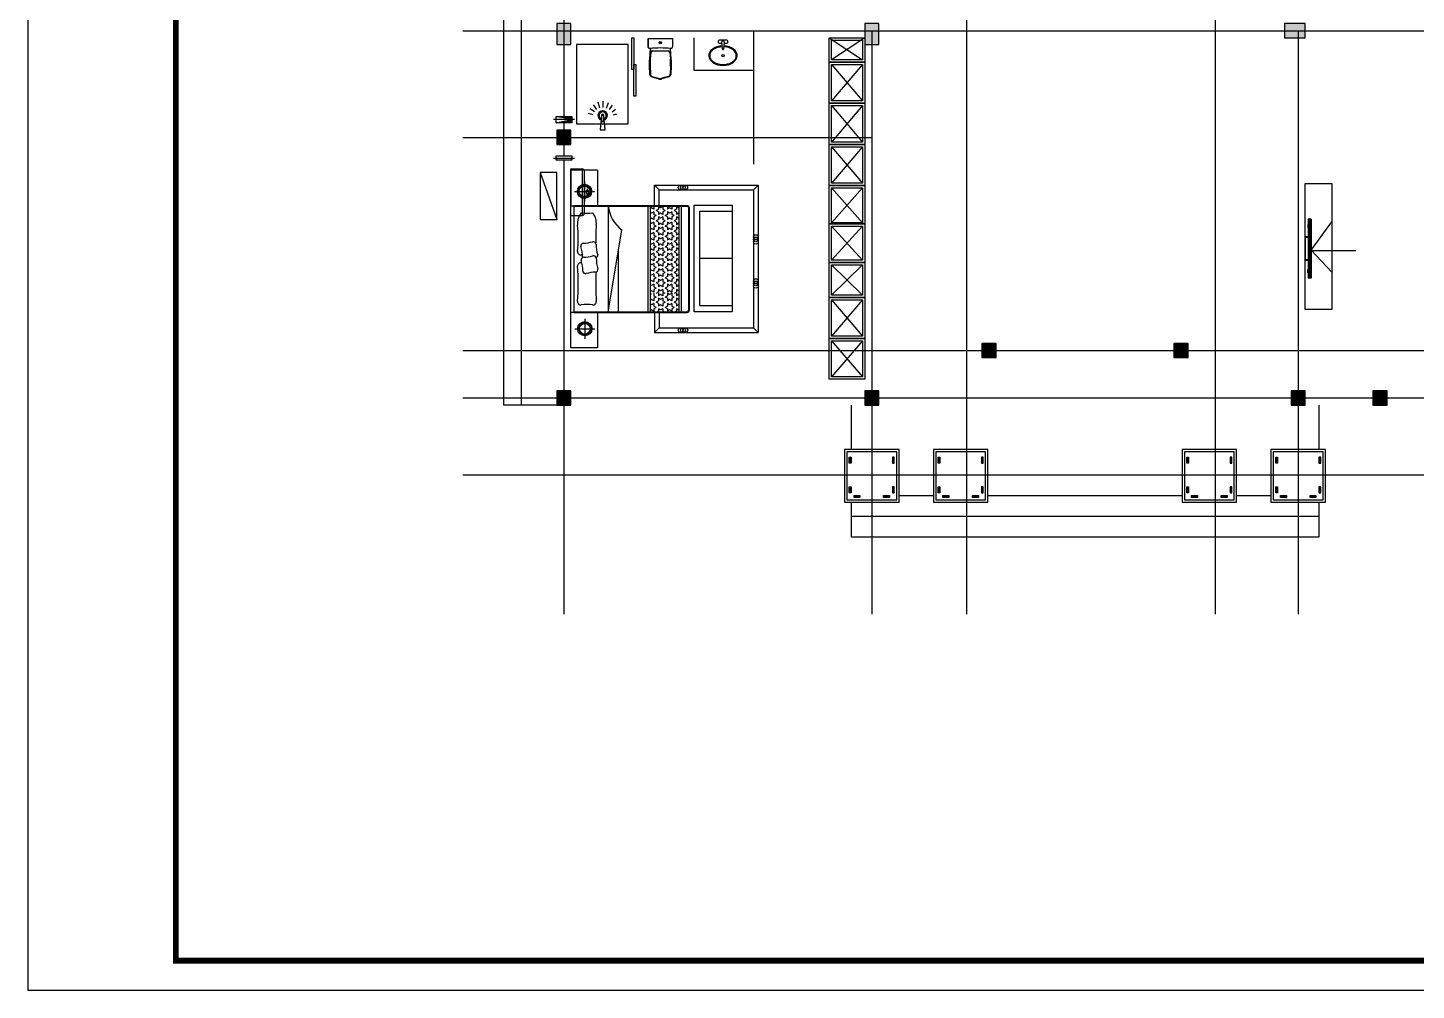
# Model space of a CAD drawing. Extents: x 26028 to 151035, y 9392 to 39655.
# Drawn here: x 26028 to 49474, y 9392 to 25642 of the extents above; entities that cross this region are included whole.
import ezdxf

# ---------------------------------------------------------------- set-up
doc = ezdxf.new("R2010")
doc.units = 0
doc.header["$MEASUREMENT"] = 0
doc.linetypes.add('$0$DOTE', pattern=[2.42, 2, -0.2, 0.02, -0.2])
for name, color, linetype in [('$0$_TCH_BOUNDARY', 7, 'Continuous'), ('$0$A-DOTE', 1, '$0$DOTE'), ('$0$A-STAIR', 2, 'Continuous'), ('$0$A-家具', 251, 'Continuous'), ('$0$A-空调燃气专业设备', 210, 'Continuous'), ('$0$A-立面看线', 50, 'Continuous'), ('$0$A-立面门窗', 133, 'Continuous'), ('$0$FURNITURE', 9, 'Continuous'), ('$0$J-ANNO-填充图案', 8, 'Continuous'), ('$0$J-PM-厨卫', 33, 'Continuous'), ('$0$J-空调机位', 120, 'Continuous'), ('$0$PUB_TITLE', 4, 'Continuous'), ('$0$ROOF', 4, 'Continuous'), ('$0$S-COLU', 4, 'Continuous'), ('$1$AE-FURN-MOVE', 165, 'Continuous')]:
    doc.layers.add(name, color=color, linetype=linetype)
doc.layers.add('$0$COLU-HATCH', color=251, linetype='Continuous', lineweight=25)
doc.layers.add('$0$家具', color=8, linetype='Continuous', transparency=0.4)

# ---------------------------------------------------------------- blocks, each defined once
blk = doc.blocks.new('$0$fffff')
at = {"layer": '$0$PUB_TITLE'}
blk.add_lwpolyline([(1446051, -574314), (1488055, -574314), (1488055, -544614), (1446051, -544614)], close=True, dxfattribs=at)
at = {"layer": '$0$PUB_TITLE', "const_width": 100}
blk.add_lwpolyline([(1448551, -573814), (1487551, -573814), (1487551, -545114), (1448551, -545114)], close=True, dxfattribs=at)
blk = doc.blocks.new('$0$cbdbdf')
at = {"layer": '$0$A-家具'}
for p, q in [((-96228, -58370), (-95828, -58370)), ((-96228, -58420), (-96228, -58370)), ((-96227, -58420), (-96227, -58370)), ((-96226, -58420), (-96226, -58370)), ((-96225, -58420), (-96225, -58370)), ((-96224, -58420), (-96224, -58370)), ((-96223, -58420), (-96223, -58370)), ((-96222, -58420), (-96222, -58370)), ((-96221, -58420), (-96221, -58370)), ((-96220, -58420), (-96220, -58370)), ((-96219, -58420), (-96219, -58370)), ((-96218, -58420), (-96218, -58370)), ((-95838, -58420), (-95838, -58370)), ((-95838, -58420), (-95838, -58370)), ((-95837, -58420), (-95837, -58370)), ((-95836, -58420), (-95836, -58370)), ((-95835, -58420), (-95835, -58370)), ((-95834, -58420), (-95834, -58370)), ((-95833, -58420), (-95833, -58370)), ((-95832, -58420), (-95832, -58370)), ((-95831, -58420), (-95831, -58370)), ((-95830, -58420), (-95830, -58370)), ((-95829, -58420), (-95829, -58370)), ((-95828, -58420), (-95828, -58370)), ((-95828, -58420), (-95828, -58370)), ((-96528, -58420), (-95528, -58420)), ((-96528, -58470), (-96528, -58420)), ((-96528, -58435), (-95528, -58435)), ((-96528, -58455), (-95528, -58455)), ((-96528, -58470), (-95528, -58470)), ((-96436, -58420), (-96436, -58411)), ((-96436, -58411), (-96382, -58411)), ((-96382, -58411), (-96382, -58420)), ((-95621, -58411), (-95675, -58411)), ((-95675, -58411), (-95675, -58420)), ((-95621, -58420), (-95621, -58411)), ((-95528, -58470), (-95528, -58420))]:
    blk.add_line(p, q, dxfattribs=at)
blk = doc.blocks.new('$0$gffddd')
at = {"layer": '$0$A-家具'}
for p, q in [((442273, -262495), (442723, -262495)), ((442273, -263095), (442273, -262495)), ((442723, -262495), (442723, -263105)), ((439641, -262836), (439561, -262756)), ((440813, -262756), (439561, -262756)), ((439561, -265245), (439561, -262756)), ((441313, -262756), (440813, -262756)), ((441233, -262836), (441313, -262756)), ((441313, -263095), (441313, -262756)), ((442659, -262819), (442319, -262819)), ((442489, -262989), (442489, -262649)), ((440813, -262836), (439641, -262836)), ((439641, -265165), (439641, -262836)), ((441233, -262836), (440813, -262836)), ((441233, -263095), (441233, -262836)), ((440003, -263207), (440545, -263207)), ((440545, -263207), (440545, -264807)), ((440723, -263135), (440723, -264855)), ((440733, -263135), (440733, -264855)), ((442673, -263095), (440763, -263095)), ((442673, -263105), (440763, -263105)), ((440862, -264885), (440862, -263105)), ((440902, -264885), (440902, -263105)), ((440902, -263138), (440906, -263136)), ((440902, -263220), (440906, -263223)), ((440906, -263136), (440944, -263158)), ((440906, -263223), (440944, -263201)), ((440944, -263114), (440960, -263105)), ((440944, -263158), (440944, -263114)), ((440944, -263245), (440944, -263201)), ((440944, -263245), (440982, -263267)), ((440944, -263289), (440982, -263267)), ((440944, -263333), (440944, -263289)), ((440982, -263179), (441020, -263158)), ((440982, -263179), (441020, -263201)), ((441020, -263158), (441020, -263114)), ((441020, -263114), (441058, -263136)), ((441020, -263245), (441020, -263201)), ((441020, -263245), (441058, -263223)), ((441020, -263289), (441058, -263311)), ((441020, -263333), (441020, -263289)), ((441058, -263136), (441096, -263114)), ((441058, -263223), (441096, -263245)), ((441058, -263311), (441096, -263289)), ((441096, -263158), (441096, -263114)), ((441096, -263158), (441134, -263179)), ((441096, -263201), (441134, -263179)), ((441096, -263245), (441096, -263201)), ((441096, -263333), (441096, -263289)), ((441134, -263267), (441172, -263245)), ((441134, -263267), (441172, -263289)), ((441156, -263105), (441172, -263114)), ((441172, -263158), (441172, -263114)), ((441172, -263158), (441210, -263136)), ((441172, -263245), (441172, -263201)), ((441172, -263201), (441210, -263223)), ((441172, -263333), (441172, -263289)), ((441210, -263136), (441247, -263158)), ((441210, -263223), (441247, -263201)), ((441247, -263114), (441263, -263105)), ((441247, -263158), (441247, -263114)), ((441247, -263245), (441247, -263201)), ((441247, -263245), (441285, -263267)), ((441247, -263289), (441285, -263267)), ((441247, -263333), (441247, -263289)), ((441285, -263179), (441323, -263158)), ((441285, -263179), (441323, -263201)), ((441323, -263114), (441361, -263136)), ((441323, -263158), (441323, -263114)), ((441323, -263245), (441323, -263201)), ((441323, -263245), (441361, -263223)), ((441323, -263289), (441361, -263311)), ((441323, -263333), (441323, -263289)), ((441361, -263136), (441386, -263121)), ((441361, -263223), (441386, -263238)), ((441361, -263311), (441386, -263296)), ((441386, -264885), (441386, -263105)), ((441426, -264885), (441426, -263105)), ((442093, -263105), (441862, -264486)), ((441928, -264132), (441928, -263105)), ((442093, -264895), (442093, -263095)), ((442673, -263095), (442723, -263095)), ((442673, -264895), (442673, -263095)), ((442723, -263095), (442723, -264895)), ((440902, -263313), (440906, -263311)), ((440902, -263395), (440906, -263398)), ((440902, -263463), (440906, -263461)), ((440906, -263311), (440944, -263333)), ((440906, -263398), (440944, -263376)), ((440906, -263461), (440944, -263483)), ((440906, -263548), (440944, -263526)), ((440944, -263420), (440944, -263376)), ((440944, -263439), (440982, -263417)), ((440944, -263483), (440944, -263439)), ((440944, -263570), (440944, -263526)), ((440982, -263354), (441020, -263333)), ((440982, -263354), (441020, -263376)), ((440982, -263504), (441020, -263483)), ((440982, -263504), (441020, -263526)), ((441020, -263420), (441020, -263376)), ((441020, -263420), (441058, -263398)), ((441020, -263483), (441020, -263439)), ((441020, -263439), (441058, -263461)), ((441020, -263570), (441020, -263526)), ((441058, -263398), (441096, -263420)), ((441058, -263461), (441096, -263439)), ((441096, -263333), (441134, -263354)), ((441096, -263376), (441134, -263354)), ((441096, -263420), (441096, -263376)), ((441096, -263483), (441096, -263439)), ((441096, -263483), (441134, -263504)), ((441096, -263526), (441134, -263504)), ((441096, -263570), (441096, -263526)), ((441134, -263417), (441172, -263439)), ((441172, -263333), (441210, -263311)), ((441172, -263420), (441172, -263376)), ((441172, -263376), (441210, -263398)), ((441172, -263483), (441172, -263439)), ((441172, -263483), (441210, -263461)), ((441172, -263526), (441210, -263548)), ((441172, -263570), (441172, -263526)), ((441210, -263311), (441247, -263333)), ((441210, -263398), (441247, -263376)), ((441210, -263461), (441247, -263483)), ((441210, -263548), (441247, -263526)), ((441247, -263420), (441247, -263376)), ((441247, -263439), (441285, -263417)), ((441247, -263483), (441247, -263439)), ((441247, -263570), (441247, -263526)), ((441285, -263354), (441323, -263333)), ((441285, -263354), (441323, -263376)), ((441285, -263504), (441323, -263483)), ((441285, -263504), (441323, -263526)), ((441323, -263420), (441323, -263376)), ((441323, -263439), (441361, -263461)), ((441323, -263483), (441323, -263439)), ((441323, -263570), (441323, -263526)), ((441361, -263398), (441386, -263413)), ((441361, -263461), (441386, -263446)), ((440902, -263545), (440906, -263548)), ((440902, -263638), (440906, -263636)), ((440902, -263638), (440906, -263636)), ((440902, -263720), (440906, -263723)), ((440902, -263720), (440906, -263723)), ((440906, -263636), (440944, -263658)), ((440906, -263636), (440944, -263658)), ((440906, -263723), (440944, -263701)), ((440906, -263723), (440944, -263701)), ((440944, -263570), (440982, -263592)), ((440944, -263614), (440982, -263592)), ((440944, -263658), (440944, -263614)), ((440944, -263658), (440944, -263614)), ((440944, -263745), (440944, -263701)), ((440944, -263745), (440944, -263701)), ((440944, -263745), (440982, -263767)), ((440944, -263745), (440982, -263767)), ((440944, -263789), (440982, -263767)), ((440944, -263789), (440982, -263767)), ((440982, -263679), (441020, -263658)), ((440982, -263679), (441020, -263658)), ((440982, -263679), (441020, -263701)), ((440982, -263679), (441020, -263701)), ((441020, -263570), (441058, -263548)), ((441020, -263614), (441058, -263636)), ((441020, -263658), (441020, -263614)), ((441020, -263658), (441020, -263614)), ((441020, -263614), (441058, -263636)), ((441020, -263745), (441020, -263701)), ((441020, -263745), (441020, -263701)), ((441020, -263745), (441058, -263723)), ((441020, -263745), (441058, -263723)), ((441058, -263548), (441096, -263570)), ((441058, -263636), (441096, -263614)), ((441058, -263636), (441096, -263614)), ((441058, -263723), (441096, -263745)), ((441058, -263723), (441096, -263745)), ((441096, -263658), (441096, -263614)), ((441096, -263658), (441096, -263614)), ((441096, -263658), (441134, -263679)), ((441096, -263658), (441134, -263679)), ((441096, -263701), (441134, -263679)), ((441096, -263701), (441134, -263679)), ((441096, -263745), (441096, -263701)), ((441096, -263745), (441096, -263701)), ((441134, -263592), (441172, -263570)), ((441134, -263592), (441172, -263614)), ((441134, -263767), (441172, -263745)), ((441134, -263767), (441172, -263745)), ((441134, -263767), (441172, -263789)), ((441134, -263767), (441172, -263789)), ((441172, -263658), (441172, -263614)), ((441172, -263658), (441210, -263636)), ((441172, -263658), (441210, -263636)), ((441172, -263701), (441210, -263723)), ((441172, -263745), (441172, -263701)), ((441172, -263745), (441172, -263701)), ((441172, -263701), (441210, -263723)), ((441210, -263636), (441247, -263658)), ((441210, -263636), (441247, -263658)), ((441210, -263723), (441247, -263701)), ((441210, -263723), (441247, -263701)), ((441247, -263570), (441285, -263592)), ((441247, -263614), (441285, -263592)), ((441247, -263658), (441247, -263614)), ((441247, -263745), (441247, -263701)), ((441247, -263745), (441247, -263701)), ((441247, -263745), (441285, -263767)), ((441247, -263745), (441285, -263767)), ((441247, -263789), (441285, -263767)), ((441247, -263789), (441285, -263767)), ((441285, -263679), (441323, -263658)), ((441285, -263679), (441323, -263658)), ((441285, -263679), (441323, -263701)), ((441285, -263679), (441323, -263701)), ((441323, -263570), (441361, -263548)), ((441323, -263614), (441361, -263636)), ((441323, -263658), (441323, -263614)), ((441323, -263745), (441323, -263701)), ((441323, -263745), (441323, -263701)), ((441323, -263745), (441361, -263723)), ((441323, -263745), (441361, -263723)), ((441361, -263548), (441386, -263563)), ((441361, -263636), (441386, -263621)), ((441361, -263636), (441386, -263621)), ((441361, -263723), (441386, -263738)), ((441361, -263723), (441386, -263738)), ((440902, -263813), (440906, -263811)), ((440902, -263813), (440906, -263811)), ((440902, -263895), (440906, -263898)), ((440902, -263895), (440906, -263898)), ((440902, -263988), (440906, -263986)), ((440906, -263811), (440944, -263833)), ((440906, -263811), (440944, -263833)), ((440906, -263898), (440944, -263876)), ((440906, -263898), (440944, -263876)), ((440906, -263986), (440944, -264008)), ((440944, -263833), (440944, -263789)), ((440944, -263833), (440944, -263789)), ((440944, -263920), (440944, -263876)), ((440944, -263920), (440944, -263876)), ((440944, -263920), (440982, -263942)), ((440944, -263964), (440982, -263942)), ((440944, -264008), (440944, -263964)), ((440982, -263854), (441020, -263833)), ((440982, -263854), (441020, -263833)), ((440982, -263854), (441020, -263876)), ((440982, -263854), (441020, -263876)), ((441020, -263789), (441058, -263811)), ((441020, -263833), (441020, -263789)), ((441020, -263833), (441020, -263789)), ((441020, -263789), (441058, -263811)), ((441020, -263920), (441020, -263876)), ((441020, -263920), (441020, -263876)), ((441020, -263920), (441058, -263898)), ((441020, -263920), (441058, -263898)), ((441020, -263964), (441058, -263986)), ((441020, -264008), (441020, -263964)), ((441058, -263811), (441096, -263789)), ((441058, -263811), (441096, -263789)), ((441058, -263898), (441096, -263920)), ((441058, -263898), (441096, -263920)), ((441058, -263986), (441096, -263964)), ((441096, -263833), (441096, -263789)), ((441096, -263833), (441096, -263789)), ((441096, -263833), (441134, -263854)), ((441096, -263833), (441134, -263854)), ((441096, -263876), (441134, -263854)), ((441096, -263876), (441134, -263854)), ((441096, -263920), (441096, -263876)), ((441096, -263920), (441096, -263876)), ((441096, -264008), (441096, -263964)), ((441134, -263942), (441172, -263920)), ((441134, -263942), (441172, -263964)), ((441172, -263833), (441172, -263789)), ((441172, -263833), (441172, -263789)), ((441172, -263833), (441210, -263811)), ((441172, -263833), (441210, -263811)), ((441172, -263876), (441210, -263898)), ((441172, -263920), (441172, -263876)), ((441172, -263920), (441172, -263876)), ((441172, -263876), (441210, -263898)), ((441172, -264008), (441172, -263964)), ((441172, -264008), (441210, -263986)), ((441210, -263811), (441247, -263833)), ((441210, -263811), (441247, -263833)), ((441210, -263898), (441247, -263876)), ((441210, -263898), (441247, -263876)), ((441210, -263986), (441247, -264008)), ((441247, -263833), (441247, -263789)), ((441247, -263833), (441247, -263789)), ((441247, -263920), (441247, -263876)), ((441247, -263920), (441247, -263876)), ((441247, -263920), (441285, -263942)), ((441247, -263964), (441285, -263942)), ((441247, -264008), (441247, -263964)), ((441285, -263854), (441323, -263833)), ((441285, -263854), (441323, -263833)), ((441285, -263854), (441323, -263876)), ((441285, -263854), (441323, -263876)), ((441323, -263789), (441361, -263811)), ((441323, -263789), (441361, -263811)), ((441323, -263833), (441323, -263789)), ((441323, -263833), (441323, -263789)), ((441323, -263920), (441323, -263876)), ((441323, -263920), (441323, -263876)), ((441323, -263920), (441361, -263898)), ((441323, -263920), (441361, -263898)), ((441323, -263964), (441361, -263986)), ((441323, -264008), (441323, -263964)), ((441361, -263811), (441386, -263796)), ((441361, -263811), (441386, -263796)), ((441361, -263898), (441386, -263913)), ((441361, -263898), (441386, -263913)), ((441361, -263986), (441386, -263971)), ((440545, -264010), (440003, -264010)), ((440902, -264070), (440906, -264073)), ((440902, -264163), (440906, -264161)), ((440906, -264073), (440944, -264051)), ((440906, -264161), (440944, -264183)), ((440906, -264248), (440944, -264226)), ((440906, -264248), (440944, -264226)), ((440906, -264248), (440944, -264226)), ((440944, -264095), (440944, -264051)), ((440944, -264095), (440982, -264117)), ((440944, -264139), (440982, -264117)), ((440944, -264183), (440944, -264139)), ((440944, -264270), (440944, -264226)), ((440944, -264270), (440944, -264226)), ((440944, -264270), (440944, -264226)), ((440982, -264029), (441020, -264008)), ((440982, -264029), (441020, -264051)), ((440982, -264204), (441020, -264183)), ((440982, -264204), (441020, -264183)), ((440982, -264204), (441020, -264183)), ((440982, -264204), (441020, -264226)), ((440982, -264204), (441020, -264226)), ((440982, -264204), (441020, -264226)), ((441020, -264095), (441020, -264051)), ((441020, -264095), (441058, -264073)), ((441020, -264139), (441058, -264161)), ((441020, -264183), (441020, -264139)), ((441020, -264270), (441020, -264226)), ((441020, -264270), (441020, -264226)), ((441020, -264270), (441020, -264226)), ((441058, -264073), (441096, -264095)), ((441058, -264161), (441096, -264139)), ((441096, -264008), (441134, -264029)), ((441096, -264051), (441134, -264029)), ((441096, -264095), (441096, -264051)), ((441096, -264183), (441096, -264139)), ((441096, -264183), (441134, -264204)), ((441096, -264183), (441134, -264204)), ((441096, -264183), (441134, -264204)), ((441096, -264226), (441134, -264204)), ((441096, -264226), (441134, -264204)), ((441096, -264226), (441134, -264204)), ((441096, -264270), (441096, -264226)), ((441096, -264270), (441096, -264226)), ((441096, -264270), (441096, -264226)), ((441134, -264117), (441172, -264095)), ((441134, -264117), (441172, -264139)), ((441172, -264051), (441210, -264073)), ((441172, -264095), (441172, -264051)), ((441172, -264183), (441172, -264139)), ((441172, -264183), (441210, -264161)), ((441172, -264226), (441210, -264248)), ((441172, -264270), (441172, -264226)), ((441172, -264226), (441210, -264248)), ((441172, -264270), (441172, -264226)), ((441172, -264270), (441172, -264226)), ((441172, -264226), (441210, -264248)), ((441210, -264073), (441247, -264051)), ((441210, -264161), (441247, -264183)), ((441210, -264248), (441247, -264226)), ((441210, -264248), (441247, -264226)), ((441210, -264248), (441247, -264226)), ((441247, -264095), (441247, -264051)), ((441247, -264095), (441285, -264117)), ((441247, -264139), (441285, -264117)), ((441247, -264183), (441247, -264139)), ((441247, -264270), (441247, -264226)), ((441247, -264270), (441247, -264226)), ((441247, -264270), (441247, -264226)), ((441285, -264029), (441323, -264008)), ((441285, -264029), (441323, -264051)), ((441285, -264204), (441323, -264183)), ((441285, -264204), (441323, -264183)), ((441285, -264204), (441323, -264183)), ((441285, -264204), (441323, -264226)), ((441285, -264204), (441323, -264226)), ((441285, -264204), (441323, -264226)), ((441323, -264095), (441323, -264051)), ((441323, -264095), (441361, -264073)), ((441323, -264139), (441361, -264161)), ((441323, -264183), (441323, -264139)), ((441323, -264270), (441323, -264226)), ((441323, -264270), (441323, -264226)), ((441323, -264270), (441323, -264226)), ((441361, -264073), (441386, -264088)), ((441361, -264161), (441386, -264146)), ((440902, -264245), (440906, -264248)), ((440902, -264245), (440906, -264248)), ((440902, -264245), (440906, -264248)), ((440902, -264338), (440906, -264336)), ((440902, -264338), (440906, -264336)), ((440902, -264420), (440906, -264423)), ((440902, -264420), (440906, -264423)), ((440906, -264336), (440944, -264358)), ((440906, -264336), (440944, -264358)), ((440906, -264423), (440944, -264401)), ((440906, -264423), (440944, -264401)), ((440944, -264270), (440982, -264292)), ((440944, -264270), (440982, -264292)), ((440944, -264314), (440982, -264292)), ((440944, -264314), (440982, -264292)), ((440944, -264358), (440944, -264314)), ((440944, -264358), (440944, -264314)), ((440944, -264445), (440944, -264401)), ((440944, -264445), (440944, -264401)), ((440944, -264445), (440982, -264467)), ((440944, -264445), (440982, -264467)), ((440944, -264489), (440982, -264467)), ((440944, -264489), (440982, -264467)), ((440982, -264379), (441020, -264358)), ((440982, -264379), (441020, -264358)), ((440982, -264379), (441020, -264401)), ((440982, -264379), (441020, -264401)), ((441020, -264270), (441058, -264248)), ((441020, -264270), (441058, -264248)), ((441020, -264270), (441058, -264248)), ((441020, -264314), (441058, -264336)), ((441020, -264358), (441020, -264314)), ((441020, -264358), (441020, -264314)), ((441020, -264314), (441058, -264336)), ((441020, -264445), (441020, -264401)), ((441020, -264445), (441020, -264401)), ((441020, -264445), (441058, -264423)), ((441020, -264445), (441058, -264423)), ((441058, -264248), (441096, -264270)), ((441058, -264248), (441096, -264270)), ((441058, -264248), (441096, -264270)), ((441058, -264336), (441096, -264314)), ((441058, -264336), (441096, -264314)), ((441058, -264423), (441096, -264445)), ((441058, -264423), (441096, -264445)), ((441096, -264358), (441096, -264314)), ((441096, -264358), (441096, -264314)), ((441096, -264358), (441134, -264379)), ((441096, -264358), (441134, -264379)), ((441096, -264401), (441134, -264379)), ((441096, -264401), (441134, -264379)), ((441096, -264445), (441096, -264401)), ((441096, -264445), (441096, -264401)), ((441134, -264292), (441172, -264270)), ((441134, -264292), (441172, -264270)), ((441134, -264292), (441172, -264314)), ((441134, -264292), (441172, -264314)), ((441134, -264467), (441172, -264445)), ((441134, -264467), (441172, -264445)), ((441134, -264467), (441172, -264489)), ((441134, -264467), (441172, -264489)), ((441172, -264358), (441172, -264314)), ((441172, -264358), (441172, -264314)), ((441172, -264358), (441210, -264336)), ((441172, -264358), (441210, -264336)), ((441172, -264401), (441210, -264423)), ((441172, -264445), (441172, -264401)), ((441172, -264445), (441172, -264401)), ((441172, -264401), (441210, -264423)), ((441210, -264336), (441247, -264358)), ((441210, -264336), (441247, -264358)), ((441210, -264423), (441247, -264401)), ((441210, -264423), (441247, -264401)), ((441247, -264270), (441285, -264292)), ((441247, -264270), (441285, -264292)), ((441247, -264314), (441285, -264292)), ((441247, -264314), (441285, -264292)), ((441247, -264358), (441247, -264314)), ((441247, -264358), (441247, -264314)), ((441247, -264445), (441247, -264401)), ((441247, -264445), (441247, -264401)), ((441247, -264445), (441285, -264467)), ((441247, -264445), (441285, -264467)), ((441247, -264489), (441285, -264467)), ((441247, -264489), (441285, -264467)), ((441285, -264379), (441323, -264358)), ((441285, -264379), (441323, -264358)), ((441285, -264379), (441323, -264401)), ((441285, -264379), (441323, -264401)), ((441323, -264270), (441361, -264248)), ((441323, -264270), (441361, -264248)), ((441323, -264270), (441361, -264248)), ((441323, -264314), (441361, -264336)), ((441323, -264314), (441361, -264336)), ((441323, -264358), (441323, -264314)), ((441323, -264358), (441323, -264314)), ((441323, -264445), (441323, -264401)), ((441323, -264445), (441323, -264401)), ((441323, -264445), (441361, -264423)), ((441323, -264445), (441361, -264423)), ((441361, -264248), (441386, -264263)), ((441361, -264248), (441386, -264263)), ((441361, -264248), (441386, -264263)), ((441361, -264336), (441386, -264321)), ((441361, -264336), (441386, -264321)), ((441361, -264423), (441386, -264438)), ((441361, -264423), (441386, -264438)), ((440902, -264513), (440906, -264511)), ((440902, -264513), (440906, -264511)), ((440902, -264595), (440906, -264598)), ((440902, -264688), (440906, -264686)), ((440906, -264511), (440944, -264533)), ((440906, -264511), (440944, -264533)), ((440906, -264598), (440944, -264576)), ((440906, -264686), (440944, -264708)), ((440944, -264533), (440944, -264489)), ((440944, -264533), (440944, -264489)), ((440944, -264620), (440944, -264576)), ((440944, -264620), (440982, -264642)), ((440944, -264664), (440982, -264642)), ((440944, -264708), (440944, -264664)), ((440982, -264554), (441020, -264533)), ((440982, -264554), (441020, -264576)), ((441020, -264489), (441058, -264511)), ((441020, -264533), (441020, -264489)), ((441020, -264533), (441020, -264489)), ((441020, -264489), (441058, -264511)), ((441020, -264620), (441020, -264576)), ((441020, -264620), (441058, -264598)), ((441020, -264708), (441020, -264664)), ((441020, -264664), (441058, -264686)), ((441058, -264511), (441096, -264489)), ((441058, -264511), (441096, -264489)), ((441058, -264598), (441096, -264620)), ((441058, -264686), (441096, -264664)), ((441096, -264533), (441096, -264489)), ((441096, -264533), (441096, -264489)), ((441096, -264533), (441134, -264554)), ((441096, -264576), (441134, -264554)), ((441096, -264620), (441096, -264576)), ((441096, -264708), (441096, -264664)), ((441134, -264642), (441172, -264620)), ((441134, -264642), (441172, -264664)), ((441172, -264533), (441172, -264489)), ((441172, -264533), (441172, -264489)), ((441172, -264533), (441210, -264511)), ((441172, -264533), (441210, -264511)), ((441172, -264620), (441172, -264576)), ((441172, -264576), (441210, -264598)), ((441172, -264708), (441172, -264664)), ((441172, -264708), (441210, -264686)), ((441210, -264511), (441247, -264533)), ((441210, -264511), (441247, -264533)), ((441210, -264598), (441247, -264576)), ((441210, -264686), (441247, -264708)), ((441247, -264533), (441247, -264489)), ((441247, -264533), (441247, -264489)), ((441247, -264620), (441247, -264576)), ((441247, -264620), (441285, -264642)), ((441247, -264664), (441285, -264642)), ((441247, -264708), (441247, -264664)), ((441285, -264554), (441323, -264533)), ((441285, -264554), (441323, -264576)), ((441323, -264489), (441361, -264511)), ((441323, -264489), (441361, -264511)), ((441323, -264533), (441323, -264489)), ((441323, -264533), (441323, -264489)), ((441323, -264620), (441323, -264576)), ((441323, -264620), (441361, -264598)), ((441323, -264664), (441361, -264686)), ((441323, -264708), (441323, -264664)), ((441361, -264511), (441386, -264496)), ((441361, -264511), (441386, -264496)), ((441361, -264598), (441386, -264613)), ((441361, -264686), (441386, -264671)), ((440545, -264807), (440003, -264807)), ((440763, -264885), (442673, -264885)), ((440763, -264895), (442673, -264895)), ((440902, -264745), (440906, -264748)), ((440902, -264770), (440906, -264773)), ((440902, -264838), (440906, -264836)), ((440902, -264863), (440906, -264861)), ((440906, -264773), (440944, -264751)), ((440906, -264861), (440944, -264883)), ((440944, -264795), (440944, -264751)), ((440944, -264795), (440982, -264817)), ((440944, -264839), (440982, -264817)), ((440944, -264883), (440944, -264839)), ((440982, -264729), (441020, -264708)), ((440982, -264729), (441020, -264751)), ((441020, -264795), (441020, -264751)), ((441020, -264795), (441058, -264773)), ((441020, -264883), (441020, -264839)), ((441020, -264839), (441058, -264861)), ((441058, -264773), (441096, -264795)), ((441058, -264861), (441096, -264839)), ((441096, -264708), (441134, -264729)), ((441096, -264751), (441134, -264729)), ((441096, -264795), (441096, -264751)), ((441096, -264883), (441096, -264839)), ((441134, -264817), (441172, -264795)), ((441134, -264817), (441172, -264839)), ((441172, -264751), (441210, -264773)), ((441172, -264795), (441172, -264751)), ((441172, -264883), (441172, -264839)), ((441172, -264883), (441210, -264861)), ((441210, -264773), (441247, -264751)), ((441210, -264861), (441247, -264883)), ((441233, -264895), (441233, -265165)), ((441247, -264795), (441247, -264751)), ((441247, -264795), (441285, -264817)), ((441247, -264839), (441285, -264817)), ((441247, -264883), (441247, -264839)), ((441285, -264729), (441323, -264708)), ((441285, -264729), (441323, -264751)), ((441313, -264895), (441313, -265245)), ((441323, -264795), (441323, -264751)), ((441323, -264795), (441361, -264773)), ((441323, -264839), (441361, -264861)), ((441323, -264883), (441323, -264839)), ((441361, -264773), (441386, -264788)), ((441361, -264861), (441386, -264846)), ((442273, -265495), (442273, -264895)), ((442723, -264895), (442673, -264895)), ((442723, -265495), (442723, -264885)), ((439641, -265165), (439561, -265245)), ((441233, -265165), (439641, -265165)), ((441233, -265165), (441313, -265245)), ((442664, -265139), (442324, -265139)), ((442494, -265309), (442494, -264969)), ((441313, -265245), (439561, -265245)), ((442273, -265495), (442723, -265495))]:
    blk.add_line(p, q, dxfattribs=at)
blk.add_lwpolyline([(440645, -263107), (440645, -264907), (440003, -264907), (440003, -263107)], close=True, dxfattribs=at)
for centre, radius in [((440792, -262797), 40), ((440832, -262797), 40), ((440871, -262797), 40), ((442489, -262819), 120), ((442489, -262819), 105), ((442489, -262819), 90), ((439601, -263545), 40), ((439601, -263584), 40), ((439601, -263624), 40), ((439601, -264288), 40), ((439601, -264327), 40), ((439601, -264367), 40), ((440793, -265205), 40), ((440833, -265205), 40), ((440872, -265205), 40), ((442494, -265139), 120), ((442494, -265139), 105), ((442494, -265139), 90)]:
    blk.add_circle(centre, radius, dxfattribs=at)
for centre, radius, start, end in [((440763, -263135), 40, 90, 180), ((440763, -263135), 30, 90, 180), ((442351, -263277), 55, 83.1602, 185.081), ((437173, -263599), 5133, 358.0154, 3.5415), ((442454, -262419), 809, 263.1602, 276.8398), ((442556, -263277), 55, 354.919, 96.8398), ((447073, -263578), 4472, 176.2057, 183.7943), ((442284, -263114), 662, 272.2445, 285.9241), ((442478, -263794), 45, 4.0033, 105.9241), ((442312, -263821), 45, 92.2445, 194.1653), ((441779, -264002), 517, 358.9837, 19.185), ((442508, -263981), 45, 272.2445, 14.1653), ((443040, -263800), 517, 178.9837, 199.185), ((442454, -264736), 809, 83.1602, 83.8736), ((442556, -263878), 55, 263.1602, 5.081), ((442316, -264058), 45, 113.9127, 194.1653), ((441783, -264239), 517, 358.9837, 19.185), ((442342, -264008), 45, 184.0033, 285.9241), ((442536, -264688), 662, 92.2445, 105.9241), ((442512, -264219), 45, 272.2445, 14.1653), ((442482, -264031), 45, 4.0033, 11.8656), ((443044, -264037), 517, 178.9837, 199.185), ((442454, -263264), 809, 275.2743, 276.8398), ((442556, -264122), 55, 354.919, 96.8398), ((445096, -264348), 2494, 174.919, 185.081), ((439811, -264348), 2494, 354.919, 1.9573), ((442346, -264245), 45, 184.0033, 285.9241), ((442540, -264925), 662, 92.2445, 105.9241), ((441523, -264947), 572, 5.2194, 53.7255), ((442597, -264594), 303, 175.1872, 217.4521), ((442310, -264594), 303, 322.5479, 4.8128), ((440763, -264855), 40, 180, 270), ((440763, -264855), 30, 180, 270), ((442454, -265581), 809, 83.1602, 96.8398)]:
    blk.add_arc(centre, radius, start, end, dxfattribs=at)
blk = doc.blocks.new('$0$vbcbdd')
at = {"layer": '$0$FURNITURE', "color": 0}
for p, q in [((-75062, -138684), (-75099, -138657)), ((-75017, -138651), (-75033, -138601)), ((-74961, -138651), (-74946, -138604)), ((-74915, -138684), (-74886, -138662)), ((-74984, -138714), (-75004, -138714))]:
    blk.add_line(p, q, dxfattribs=at)
blk.add_arc((-74994, -138714), 30, 289.4712, 250.5288, dxfattribs=at)
at = {"layer": '$0$家具', "color": 0, "linetype": 'ByBlock', "ltscale": 20}
for p, q in [((-75042, -138663), (-75072, -138623)), ((-74989, -138646), (-74989, -138594)), ((-74989, -138646), (-74989, -138594)), ((-74935, -138663), (-74910, -138628)), ((-75075, -138709), (-75113, -138697)), ((-75009, -138764), (-75014, -138834)), ((-74979, -138764), (-75009, -138764)), ((-75004, -138714), (-75004, -138764)), ((-75004, -138764), (-74984, -138764)), ((-74984, -138764), (-74984, -138714)), ((-74974, -138834), (-74979, -138764)), ((-74902, -138709), (-74875, -138700)), ((-75014, -138834), (-74974, -138834))]:
    blk.add_line(p, q, dxfattribs=at)
for radius, start, end in [(40, 284.4775, 255.5225), (10, 0, 180)]:
    blk.add_arc((-74994, -138714), radius, start, end, dxfattribs=at)
blk = doc.blocks.new('$0$ggg')
at = {"layer": '$0$J-ANNO-填充图案'}
h = blk.add_hatch(dxfattribs=at)
h.set_pattern_fill('ANSI37', color=256, scale=10, angle=90)
h.set_pattern_definition([(135, (0, 0), (-11.22532015, -11.22532015), []), (225, (0, 0), (11.22532015, -11.22532015), [])])
h.paths.add_polyline_path([(1460504, -894428), (1460604, -894428), (1460604, -894458), (1460504, -894458)])
at = {"layer": '$0$A-立面看线', "color": 6}
blk.add_lwpolyline([(1460504, -894428), (1460604, -894428), (1460604, -894458), (1460504, -894458)], close=True, dxfattribs=at)
blk = doc.blocks.new('$0$hhjjj')
at = {"layer": '$0$A-立面看线', "rotation": 270}
for p in [(2354382, 895190), (2354382, 894690)]:
    blk.add_blockref('$0$ggg', p, dxfattribs=at)
at = {"layer": '$0$A-立面看线', "xscale": -1, "rotation": 90}
for p in [(566226, 895190), (566226, 894690)]:
    blk.add_blockref('$0$ggg', p, dxfattribs=at)
at = {"layer": '$0$A-立面看线'}
for p in [(-500, 328464), (0, 328464)]:
    blk.add_blockref('$0$ggg', p, dxfattribs=at)
blk = doc.blocks.new('$0$kkkgl')
at = {"layer": '$0$A-立面看线', "color": 8}
for points in [[(1460764, -565184), (1459844, -565184), (1459844, -566074), (1460764, -566074)], [(1460724, -565224), (1459884, -565224), (1459884, -566034), (1460724, -566034)]]:
    blk.add_lwpolyline(points, close=True, dxfattribs=at)
at = {"layer": '$0$A-立面看线'}
blk.add_blockref('$0$hhjjj', (0, 0), dxfattribs=at)
blk = doc.blocks.new('$0$A$C17957AA0')
blk.add_wipeout([(120, 50), (120, 350), (0, 350), (0, 50)])
at = {"layer": '$0$_TCH_BOUNDARY'}
blk.add_lwpolyline([(120, 50), (120, 350), (0, 350), (0, 50)], close=True, dxfattribs=at)
blk.add_line((60, 400), (60, 0))
for points in [[(0, 50), (60, 350)], [(60, 350), (120, 50)]]:
    blk.add_lwpolyline(points)
blk.add_lwpolyline([(120, 50), (120, 350), (0, 350), (0, 50)], close=True)
for points in [[(0, 350), (0, 50), (60, 350)], [(60, 350), (120, 50), (120, 350)]]:
    blk.add_solid(points)
blk = doc.blocks.new('$0$空调挂机')
for p, q in [((-250, 412.5), (-250, -412.5)), ((0, 450), (-212.5, 450)), ((-212.5, 450), (-212.5, -450)), ((0, -450), (0, 450)), ((-350, 0), (-312.5, 62.5)), ((-312.5, -62.5), (-350, 0)), ((-312.5, 62.5), (-312.5, 25)), ((-312.5, 25), (-287.5, 25)), ((-287.5, 25), (-287.5, -25)), ((-312.5, -25), (-312.5, -62.5)), ((-287.5, -25), (-312.5, -25)), ((-212.5, -450), (0, -450))]:
    blk.add_line(p, q)
for centre, start, end in [((-212.5, 412.5), 90, 180), ((-212.5, -412.5), 180, 270)]:
    blk.add_arc(centre, 37.5, start, end)
blk = doc.blocks.new('$0$低位空调机')
at = {"ltscale": 0.5}
blk.add_line((-450, 320), (450, 0), dxfattribs=at)
blk.add_lwpolyline([(-450, 0), (-450, 320), (450, 320), (450, 0)], close=True, dxfattribs=at)
blk = doc.blocks.new('$0$LH-A-留洞-常规模型-空调孔 - KT2-778785-A-CT-F03-三层平面图_XX_')
blk.add_wipeout([(-40, 50), (40, 50), (40, -250), (-40, -250)]).dxf.layer = '$0$J-空调机位'
at = {"layer": '$0$J-空调机位', "ltscale": 0.5}
blk.add_line((0, -300), (0, 100), dxfattribs=at)
at = {"layer": '$0$J-空调机位'}
blk.add_lwpolyline([(-40, 50), (40, 50), (40, -250), (-40, -250)], close=True, dxfattribs=at)
at = {"layer": '$0$J-空调机位', "ltscale": 0.5}
blk.add_lwpolyline([(-40, 50), (40, 50), (40, -250), (-40, -250)], close=True, dxfattribs=at)
blk = doc.blocks.new('$0$A$C081c4234')
at = {"layer": '$0$COLU-HATCH', "transparency": 33554687}
for points in [[(-18000, -240), (-18000, 0), (-18240, 0), (-18240, -240)], [(-14200, -240), (-14200, 0), (-14440, 0), (-14440, -240)], [(-11200, -240), (-11200, 0), (-11440, 0), (-11440, -240)], [(-7000, -240), (-7000, 0), (-7240, 0), (-7240, -240)], [(0, -240), (0, 0), (-240, 0), (-240, -240)], [(-5500, -1500), (-5800, -1500), (-5800, -1740), (-5500, -1740)], [(-3460, -1500), (-3760, -1500), (-3760, -1740), (-3460, -1740)], [(-18000, -4240), (-18000, -4000), (-18240, -4000), (-18240, -4240)], [(-11200, -4240), (-11200, -4000), (-11440, -4000), (-11440, -4240)], [(-7000, -4240), (-7000, -4000), (-7240, -4000), (-7240, -4240)], [(-5500, -4000), (-5800, -4000), (-5800, -4240), (-5500, -4240)], [(-3460, -4000), (-3760, -4000), (-3760, -4240), (-3460, -4240)], [(0, -4240), (0, -4000), (-240, -4000), (-240, -4240)], [(-18000, -6150), (-18000, -5800), (-18240, -5800), (-18240, -6150)], [(-12800, -6150), (-12800, -5800), (-13040, -5800), (-13040, -6150)], [(-5600, -5800), (-5950, -5800), (-5950, -6040), (-5600, -6040)], [(0, -6150), (0, -5800), (-240, -5800), (-240, -6150)], [(-18000, -7840), (-18000, -7600), (-18240, -7600), (-18240, -7840)], [(-10820, -11440), (-10820, -11200), (-11060, -11200), (-11060, -11440)], [(-7580, -11440), (-7580, -11200), (-7820, -11200), (-7820, -11440)], [(-18000, -12240), (-18000, -12000), (-18240, -12000), (-18240, -12240)], [(-12800, -12240), (-12800, -12000), (-13040, -12000), (-13040, -12240)], [(-5600, -12240), (-5600, -12000), (-5840, -12000), (-5840, -12240)], [(-4220, -12240), (-4220, -12000), (-4460, -12000), (-4460, -12240)], [(-1180, -12240), (-1180, -12000), (-1420, -12000), (-1420, -12240)], [(0, -12240), (0, -12000), (-240, -12000), (-240, -12240)]]:
    blk.add_hatch(color=256, dxfattribs=at).paths.add_polyline_path(points, flags=0)
at = {"layer": '$0$S-COLU'}
for points in [[(-18000, -240), (-18000, 0), (-18240, 0), (-18240, -240)], [(-14200, -240), (-14200, 0), (-14440, 0), (-14440, -240)], [(-11200, -240), (-11200, 0), (-11440, 0), (-11440, -240)], [(-7000, -240), (-7000, 0), (-7240, 0), (-7240, -240)], [(0, -240), (0, 0), (-240, 0), (-240, -240)], [(-5500, -1500), (-5800, -1500), (-5800, -1740), (-5500, -1740)], [(-3460, -1500), (-3760, -1500), (-3760, -1740), (-3460, -1740)], [(-18000, -4240), (-18000, -4000), (-18240, -4000), (-18240, -4240)], [(-11200, -4240), (-11200, -4000), (-11440, -4000), (-11440, -4240)], [(-7000, -4240), (-7000, -4000), (-7240, -4000), (-7240, -4240)], [(-5500, -4000), (-5800, -4000), (-5800, -4240), (-5500, -4240)], [(-3460, -4000), (-3760, -4000), (-3760, -4240), (-3460, -4240)], [(0, -4240), (0, -4000), (-240, -4000), (-240, -4240)], [(-18000, -6150), (-18000, -5800), (-18240, -5800), (-18240, -6150)], [(-12800, -6150), (-12800, -5800), (-13040, -5800), (-13040, -6150)], [(-5600, -5800), (-5950, -5800), (-5950, -6040), (-5600, -6040)], [(0, -6150), (0, -5800), (-240, -5800), (-240, -6150)], [(-18000, -7840), (-18000, -7600), (-18240, -7600), (-18240, -7840)], [(-10820, -11440), (-10820, -11200), (-11060, -11200), (-11060, -11440)], [(-7580, -11440), (-7580, -11200), (-7820, -11200), (-7820, -11440)], [(-18000, -12240), (-18000, -12000), (-18240, -12000), (-18240, -12240)], [(-12800, -12240), (-12800, -12000), (-13040, -12000), (-13040, -12240)], [(-5600, -12240), (-5600, -12000), (-5840, -12000), (-5840, -12240)], [(-4220, -12240), (-4220, -12000), (-4460, -12000), (-4460, -12240)], [(-1180, -12240), (-1180, -12000), (-1420, -12000), (-1420, -12240)], [(0, -12240), (0, -12000), (-240, -12000), (-240, -12240)]]:
    blk.add_lwpolyline(points, close=True, dxfattribs=at)

msp = doc.modelspace()

# ---------------------------------------------------------------- linework, layer by layer
at = {"layer": '$0$A-DOTE', "linetype": '$0$DOTE'}
for p, q in [((35081, 33158), (35081, 15743)), ((41881, 33158), (41881, 15743)), ((46081, 33158), (46081, 15743)), ((33374, 25592), (55234, 25592)), ((38281, 25592), (38281, 23339)), ((40281, 25592), (40281, 15743)), ((47481, 25592), (47481, 15743)), ((33374, 23792), (40281, 23792)), ((33374, 20192), (55234, 20192)), ((33374, 19392), (55234, 19392)), ((33374, 18092), (55234, 18092))]:
    msp.add_line(p, q, dxfattribs=at)
at = {"layer": '$0$A-STAIR'}
for p, q in [((34961, 19272), (34061, 19272)), ((39931, 19272), (39931, 18522)), ((47831, 19272), (47831, 18522)), ((39931, 17632), (39931, 17042)), ((40741, 17742), (41321, 17742)), ((42241, 17742), (45521, 17742)), ((46441, 17742), (47021, 17742)), ((47831, 17632), (47831, 17042)), ((47831, 17392), (39931, 17392)), ((47831, 17042), (39931, 17042))]:
    msp.add_line(p, q, dxfattribs=at)
for points in [[(54101, 27392), (54101, 32412), (34061, 32412), (34061, 19272)], [(53801, 27392), (53801, 32112), (34361, 32112), (34361, 19272)]]:
    msp.add_lwpolyline(points, dxfattribs=at)
at = {"layer": '$0$A-家具'}
for p, q in [((39561, 25472), (40121, 25103)), ((40161, 25472), (39601, 25103)), ((39601, 25023), (40121, 24407)), ((40121, 25023), (39601, 24407)), ((39601, 24327), (40121, 23712)), ((40121, 24327), (39601, 23712)), ((40121, 23632), (39601, 23017)), ((39601, 23632), (40121, 23017)), ((40121, 22937), (39601, 22349)), ((39601, 22937), (40121, 22349)), ((40121, 22292), (39601, 21717)), ((39601, 22292), (40121, 21717)), ((47701, 21889), (48051, 22364)), ((47695, 21884), (48455, 21884)), ((47701, 21889), (48051, 21513)), ((40121, 21637), (39601, 21126)), ((39601, 21637), (40121, 21126)), ((40121, 21046), (39601, 20437)), ((39601, 21046), (40121, 20437)), ((40121, 20357), (39601, 19748)), ((39601, 20357), (40121, 19748))]:
    msp.add_line(p, q, dxfattribs=at)
for points in [[(40161, 25472), (40161, 25063), (39561, 25063), (39561, 25472)], [(40121, 25432), (40121, 25103), (39601, 25103), (39601, 25432)], [(40161, 25063), (40161, 24367), (39561, 24367), (39561, 25063)], [(40121, 25023), (40121, 24407), (39601, 24407), (39601, 25023)], [(40161, 24367), (40161, 23672), (39561, 23672), (39561, 24367)], [(40121, 24327), (40121, 23712), (39601, 23712), (39601, 24327)], [(40161, 23672), (40161, 22977), (39561, 22977), (39561, 23672)], [(40121, 23632), (40121, 23017), (39601, 23017), (39601, 23632)], [(47601, 23012), (48051, 23012), (48051, 20887), (47601, 20887)], [(40161, 22977), (40161, 22332), (39561, 22332), (39561, 22977)], [(40121, 22937), (40121, 22349), (39601, 22349), (39601, 22937)], [(40161, 22332), (40161, 21677), (39561, 21677), (39561, 22332)], [(40121, 22292), (40121, 21717), (39601, 21717), (39601, 22292)], [(40161, 21677), (40161, 21086), (39561, 21086), (39561, 21677)], [(40121, 21637), (40121, 21126), (39601, 21126), (39601, 21637)], [(40161, 21086), (40161, 20397), (39561, 20397), (39561, 21086)], [(40121, 21046), (40121, 20437), (39601, 20437), (39601, 21046)], [(40161, 20397), (40161, 19708), (39561, 19708), (39561, 20397)], [(40121, 20357), (40121, 19748), (39601, 19748), (39601, 20357)]]:
    msp.add_lwpolyline(points, close=True, dxfattribs=at)
at = {"layer": '$1$AE-FURN-MOVE'}
for p, q in [((36504, 25461), (36914, 25461)), ((36504, 25461), (36504, 25321)), ((36914, 25461), (36914, 25321)), ((37281, 24922), (37281, 25472)), ((37688, 25416), (37688, 25396)), ((37833, 25431), (37703, 25431)), ((37703, 25381), (37751, 25381)), ((37758, 25283), (37749, 25402)), ((37787, 25402), (37778, 25283)), ((37785, 25381), (37833, 25381)), ((37848, 25396), (37848, 25416)), ((36544, 25293), (36530, 25120)), ((36549, 25224), (36540, 25119)), ((36579, 25251), (36840, 25251)), ((36870, 25224), (36879, 25119)), ((36874, 25293), (36889, 25120)), ((36527, 24993), (36533, 24858)), ((36537, 24993), (36543, 24858)), ((36882, 24993), (36876, 24858)), ((36892, 24993), (36886, 24858)), ((38281, 24922), (37281, 24922)), ((36569, 24812), (36682, 24779)), ((36572, 24821), (36685, 24789)), ((36847, 24821), (36734, 24789)), ((36850, 24812), (36737, 24779))]:
    msp.add_line(p, q, dxfattribs=at)
for points in [[(35293, 24019), (36165, 24019), (36165, 25358), (35293, 25358)], [(36230, 25472), (36263, 25472), (36263, 24936), (36230, 24936)], [(36263, 25021), (36296, 25021), (36296, 24485), (36263, 24485)]]:
    msp.add_lwpolyline(points, close=True, dxfattribs=at)
msp.add_lwpolyline([(36544, 25293, 0.001653), (36534, 25291, -0.414214), (36504, 25321), (36504, 25461), (36914, 25461), (36914, 25321, -0.414214), (36884, 25291, 0.001653), (36874, 25293), (36889, 25120, -0.031868), (36892, 24993), (36886, 24858, -0.323078), (36850, 24812), (36737, 24779, -0.140055), (36682, 24779), (36569, 24812, -0.323078), (36533, 24858), (36527, 24993, -0.031868), (36530, 25120)], format="xyb", close=True, dxfattribs=at)
for centre, radius in [((36709, 25390), 20), ((36709, 25390), 10), ((37768, 25171), 18)]:
    msp.add_circle(centre, radius, dxfattribs=at)
for centre, radius, start, end in [((37703, 25416), 15, 90, 180), ((37703, 25396), 15, 180, 270), ((37768, 25402), 18.8, 0, 180), ((37833, 25416), 15, 0, 90), ((37833, 25396), 15, 270, 0), ((36534, 25321), 30, 180, 270), ((37526, 25035), 1000, 175.1355, 182.4366), ((36709, 23765), 1536, 83.459, 96.541), ((37526, 25035), 990, 175.1355, 182.4366), ((36579, 25221), 30, 90, 175.1355), ((36840, 25221), 30, 4.8645, 90), ((35893, 25035), 990, 357.5634, 4.8645), ((36884, 25321), 30, 270, 0), ((35893, 25035), 1000, 357.5634, 4.8645), ((37768, 25284), 10, 183.3032, 356.6968), ((36583, 24860), 50, 182.4366, 254.0546), ((36583, 24860), 40, 182.4366, 254.0546), ((36836, 24860), 40, 285.9454, 357.5634), ((36836, 24860), 50, 285.9454, 357.5634), ((36709, 24875), 100, 254.0546, 285.9454), ((36709, 24875), 90, 254.0546, 285.9454)]:
    msp.add_arc(centre, radius, start, end, dxfattribs=at)
msp.add_ellipse((37768, 25171), major_axis=(-240, 0), ratio=0.6875, start_param=4.769667, end_param=10.938297, dxfattribs=at)
msp.add_open_spline([(37755, 25321), (37747, 25321), (37740, 25320), (37719, 25318), (37706, 25316), (37681, 25310), (37669, 25306), (37645, 25297), (37634, 25292), (37614, 25281), (37605, 25274), (37588, 25261), (37580, 25254), (37567, 25239), (37561, 25231), (37553, 25215), (37549, 25206), (37545, 25190), (37543, 25181), (37543, 25165), (37544, 25156), (37548, 25140), (37551, 25132), (37559, 25115), (37564, 25107), (37577, 25092), (37584, 25085), (37601, 25071), (37610, 25065), (37630, 25053), (37641, 25048), (37663, 25038), (37675, 25034), (37700, 25028), (37713, 25026), (37740, 25022), (37753, 25021), (37780, 25021), (37793, 25022), (37820, 25025), (37833, 25027), (37858, 25034), (37870, 25037), (37893, 25046), (37904, 25052), (37924, 25063), (37934, 25070), (37950, 25083), (37958, 25090), (37971, 25106), (37976, 25113), (37985, 25130), (37988, 25138), (37992, 25154), (37993, 25163), (37993, 25179), (37992, 25188), (37988, 25204), (37985, 25213), (37976, 25229), (37971, 25237), (37958, 25252), (37951, 25259), (37934, 25273), (37925, 25279), (37905, 25291), (37894, 25296), (37871, 25305), (37859, 25309), (37833, 25315), (37820, 25317), (37799, 25320), (37790, 25321), (37781, 25321)], degree=3, knots=[4.769667, 4.769667, 4.769667, 4.769667, 4.869141, 4.869141, 5.0443, 5.0443, 5.219459, 5.219459, 5.394618, 5.394618, 5.569776, 5.569776, 5.744935, 5.744935, 5.920094, 5.920094, 6.095253, 6.095253, 6.270411, 6.270411, 6.44557, 6.44557, 6.620729, 6.620729, 6.795888, 6.795888, 6.971046, 6.971046, 7.146205, 7.146205, 7.321364, 7.321364, 7.496523, 7.496523, 7.671681, 7.671681, 7.84684, 7.84684, 8.021999, 8.021999, 8.197158, 8.197158, 8.372316, 8.372316, 8.547475, 8.547475, 8.722634, 8.722634, 8.897793, 8.897793, 9.072951, 9.072951, 9.24811, 9.24811, 9.423269, 9.423269, 9.598428, 9.598428, 9.773586, 9.773586, 9.948745, 9.948745, 10.123904, 10.123904, 10.299063, 10.299063, 10.474221, 10.474221, 10.64938, 10.64938, 10.824539, 10.824539, 10.938297, 10.938297, 10.938297, 10.938297], dxfattribs=at)

# ---------------------------------------------------------------- block references
at = {"layer": '$0$A-家具', "rotation": 180}
msp.add_blockref('$0$gffddd', (477924, -242259), dxfattribs=at)
at = {"layer": '$0$A-家具', "xscale": -1, "rotation": 90}
msp.add_blockref('$0$cbdbdf', (-10769, -74116), dxfattribs=at)
at = {"layer": '$0$A-空调燃气专业设备', "xscale": -0.8821607034292391, "yscale": 0.8821607034292391, "zscale": 0.8821607034292391}
msp.add_blockref('$0$空调挂机', (35201, 22866), dxfattribs=at)
at = {"layer": '$0$A-空调燃气专业设备', "xscale": -0.882160703429234, "yscale": 0.882160703429234, "zscale": 0.882160703429234, "rotation": 90}
msp.add_blockref('$0$低位空调机', (34961, 22802), dxfattribs=at)
at = {"layer": '$0$A-立面看线'}
for p in [(-1420023, 583706), (-1418523, 583706), (-1414323, 583706), (-1412823, 583706)]:
    msp.add_blockref('$0$kkkgl', p, dxfattribs=at)
at = {"layer": '$0$A-立面门窗'}
msp.add_blockref('$0$fffff', (-1420023, 583706), dxfattribs=at)
at = {"layer": '$1$AE-FURN-MOVE', "xscale": 2, "yscale": 2, "zscale": 2}
msp.add_blockref('$0$vbcbdd', (185724, 301589), dxfattribs=at)

# ---------------------------------------------------------------- next in the draw order: block references
at = {"layer": '$0$J-PM-厨卫', "xscale": -0.882160703429234, "yscale": 0.882160703429234, "zscale": 0.882160703429234, "rotation": 269.9999999999741}
msp.add_blockref('$0$A$C17957AA0', (34905, 24039), dxfattribs=at)
at = {"layer": '$0$J-空调机位', "xscale": 0.8821607034292391, "yscale": 0.8821607034292391, "zscale": 0.8821607034292391, "rotation": 270}
msp.add_blockref('$0$LH-A-留洞-常规模型-空调孔 - KT2-778785-A-CT-F03-三层平面图_XX_', (35170, 23442), dxfattribs=at)

# ---------------------------------------------------------------- next in the draw order: block references
at = {"layer": '$0$ROOF'}
msp.add_blockref('$0$A$C081c4234', (53201, 31512), dxfattribs=at)

doc.saveas('drawing.dxf')
